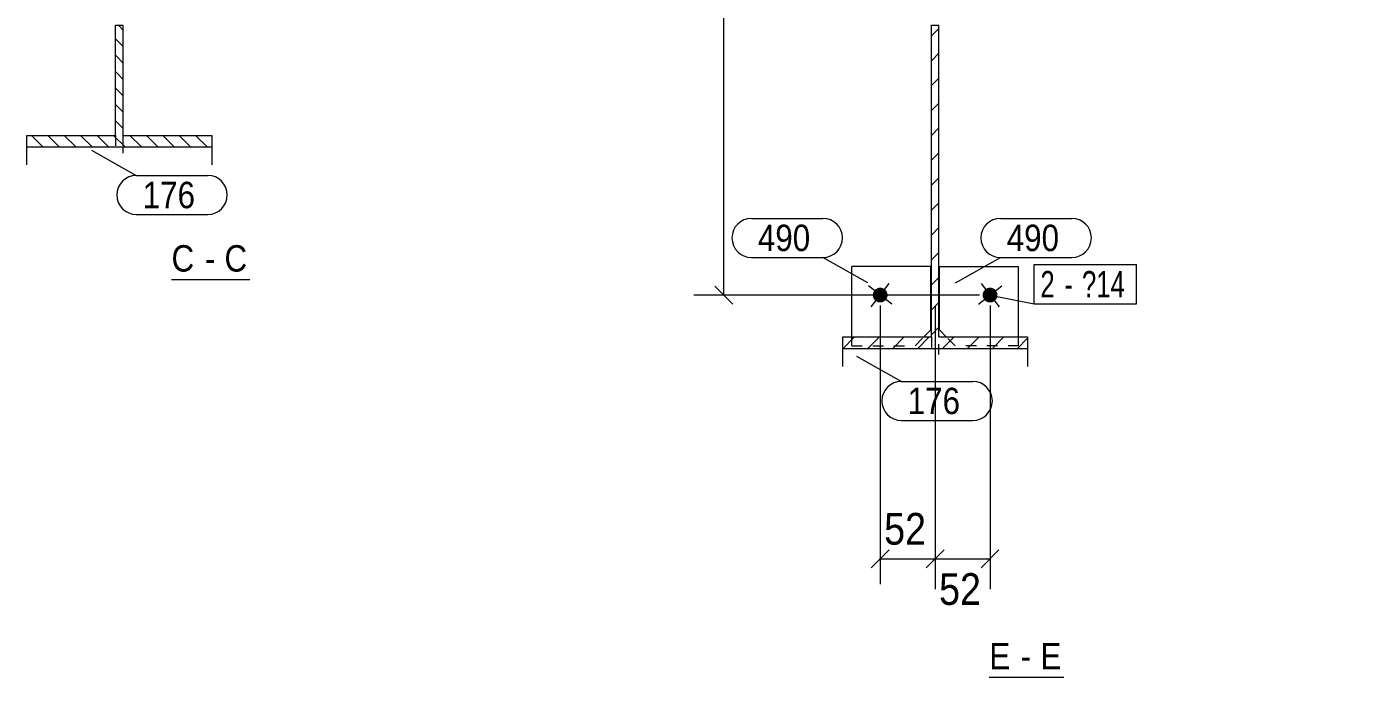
# Model space of a CAD drawing. Header units: millimetres. Extents: x 2 to 1174, y 1 to 825.
# Drawn here: x 238.1 to 364.9, y 100.1 to 161.7 of the extents above; entities that cross this region are included whole.
import ezdxf

# ---------------------------------------------------------------- set-up
doc = ezdxf.new("R2010")
doc.units = ezdxf.units.MM
doc.linetypes.add('XKITLINE00', pattern=[0])
doc.linetypes.add('XKITLINE01', pattern=[4, 1, -1, 1, -1])
for name, color, linetype, lineweight in [('Bolt', 3, 'Continuous', 0), ('BoltMark', 7, 'Continuous', 0), ('Dimensions', 7, 'Continuous', 0), ('OtherObjectType', 7, 'Continuous', 0), ('Part', 2, 'Continuous', 0), ('PartMark', 7, 'Continuous', 0)]:
    doc.layers.add(name, color=color, linetype=linetype, lineweight=lineweight)
doc.styles.add('ARIAL', font='ARIAL.TTF')
doc.styles.add('ARIAL_NARROW', font='ARIALN.TTF')

# ---------------------------------------------------------------- blocks, each defined once
blk = doc.blocks.new('*A4')
at = {"layer": 'Part', "color": 7, "linetype": 'XKITLINE00', "lineweight": 0}
for p, q in [((324.44, 161.53), (323.74, 160.83)), ((324.44, 159.17), (323.74, 158.47)), ((324.44, 156.81), (323.74, 156.11)), ((324.44, 154.46), (323.74, 153.76)), ((324.44, 152.1), (323.74, 151.4)), ((324.44, 149.74), (323.74, 149.04)), ((324.44, 147.39), (323.74, 146.69)), ((324.44, 145.03), (323.74, 144.33)), ((324.44, 142.67), (323.74, 141.97)), ((324.44, 140.31), (323.74, 139.61)), ((324.44, 137.96), (323.74, 137.26)), ((324.44, 135.6), (323.74, 134.9)), ((324.44, 133.24), (323.74, 132.54)), ((316.45, 132.33), (315.34, 131.21)), ((318.81, 132.33), (317.69, 131.21)), ((321.16, 132.33), (320.05, 131.21)), ((323.52, 132.33), (322.41, 131.21)), ((325.88, 132.33), (324.76, 131.21)), ((328.24, 132.33), (327.12, 131.21)), ((330.59, 132.33), (329.48, 131.21)), ((332.84, 132.21), (331.84, 131.21))]:
    blk.add_line(p, q, dxfattribs=at)
blk = doc.blocks.new('*A10')
at = {"layer": 'Part', "color": 7, "linetype": 'XKITLINE00', "lineweight": 0}
for p, q in [((247.22, 161.39), (246.79, 161.83)), ((247.22, 159.84), (246.52, 160.54)), ((246.67, 158.84), (246.52, 158.98)), ((247.22, 158.28), (246.67, 158.84)), ((247.22, 156.73), (246.52, 157.43)), ((247.22, 155.17), (246.52, 155.87)), ((247.22, 153.62), (246.52, 154.32)), ((247.22, 152.07), (246.52, 152.77)), ((238.9, 151.07), (238.56, 151.4)), ((239.68, 150.29), (238.9, 151.07)), ((241.23, 150.29), (240.12, 151.4)), ((242.79, 150.29), (241.67, 151.4)), ((244.34, 150.29), (243.22, 151.4)), ((245.89, 150.29), (244.78, 151.4)), ((247.45, 150.29), (246.33, 151.4)), ((249, 150.29), (247.89, 151.4)), ((250.56, 150.29), (249.44, 151.4)), ((252.11, 150.29), (250.99, 151.4)), ((253.66, 150.29), (252.55, 151.4)), ((255.22, 150.29), (254.1, 151.4))]:
    blk.add_line(p, q, dxfattribs=at)
blk = doc.blocks.new('*A147')
at = {"layer": 'Bolt'}
blk.add_hatch(color=3, dxfattribs=at).paths.add_polyline_path([(328.88, 136.86), (328.91, 136.88), (328.94, 136.9), (328.97, 136.91), (329, 136.93), (329.03, 136.94), (329.07, 136.95), (329.1, 136.96), (329.13, 136.97), (329.17, 136.98), (329.2, 136.98), (329.23, 136.99), (329.27, 136.99), (329.3, 136.99), (329.34, 136.99), (329.37, 136.98), (329.41, 136.98), (329.44, 136.97), (329.47, 136.96), (329.51, 136.95), (329.54, 136.94), (329.57, 136.93), (329.6, 136.91), (329.63, 136.9), (329.66, 136.88), (329.69, 136.86), (329.72, 136.84), (329.74, 136.82), (329.77, 136.79), (329.79, 136.77), (329.82, 136.74), (329.84, 136.72), (329.86, 136.69), (329.88, 136.66), (329.89, 136.63), (329.91, 136.6), (329.93, 136.57), (329.94, 136.54), (329.95, 136.51), (329.96, 136.47), (329.97, 136.44), (329.98, 136.41), (329.98, 136.37), (329.98, 136.34), (329.98, 136.3), (329.98, 136.27), (329.98, 136.24), (329.98, 136.2), (329.97, 136.17), (329.97, 136.13), (329.96, 136.1), (329.95, 136.07), (329.94, 136.03), (329.92, 136), (329.91, 135.97), (329.89, 135.94), (329.88, 135.91), (329.86, 135.88), (329.84, 135.86), (329.81, 135.83), (329.79, 135.8), (329.77, 135.78), (329.74, 135.76), (329.71, 135.74), (329.69, 135.71), (329.66, 135.7), (329.63, 135.68), (329.6, 135.66), (329.57, 135.65), (329.54, 135.63), (329.5, 135.62), (329.47, 135.61), (329.44, 135.6), (329.4, 135.6), (329.37, 135.59), (329.34, 135.59), (329.3, 135.59), (329.27, 135.59), (329.23, 135.59), (329.2, 135.59), (329.16, 135.6), (329.13, 135.61), (329.1, 135.61), (329.06, 135.62), (329.03, 135.64), (329, 135.65), (328.97, 135.66), (328.94, 135.68), (328.91, 135.7), (328.88, 135.72), (328.85, 135.74), (328.83, 135.76), (328.8, 135.78), (328.78, 135.81), (328.75, 135.83), (328.73, 135.86), (328.71, 135.89), (328.69, 135.91), (328.68, 135.94), (328.66, 135.97), (328.64, 136.01), (328.63, 136.04), (328.62, 136.07), (328.61, 136.1), (328.6, 136.14), (328.6, 136.17), (328.59, 136.2), (328.59, 136.24), (328.59, 136.27), (328.59, 136.31), (328.59, 136.34), (328.59, 136.37), (328.6, 136.41), (328.6, 136.44), (328.61, 136.48), (328.62, 136.51), (328.63, 136.54), (328.65, 136.57), (328.66, 136.6), (328.68, 136.63), (328.69, 136.66), (328.71, 136.69), (328.73, 136.72), (328.76, 136.75), (328.78, 136.77), (328.8, 136.8), (328.83, 136.82), (328.86, 136.84)], flags=17)
at = {"layer": 'Bolt', "color": 3, "linetype": 'XKITLINE00', "lineweight": 0}
for p, q in [((328.18, 135.43), (330.39, 137.15)), ((328.43, 137.39), (330.14, 135.18))]:
    blk.add_line(p, q, dxfattribs=at)
blk = doc.blocks.new('*A149')
at = {"layer": 'Bolt'}
blk.add_hatch(color=3, dxfattribs=at).paths.add_polyline_path([(318.43, 135.76), (318.4, 135.78), (318.38, 135.8), (318.36, 135.83), (318.33, 135.86), (318.31, 135.88), (318.29, 135.91), (318.28, 135.94), (318.26, 135.97), (318.25, 136), (318.23, 136.03), (318.22, 136.07), (318.21, 136.1), (318.2, 136.13), (318.2, 136.17), (318.19, 136.2), (318.19, 136.24), (318.19, 136.27), (318.19, 136.3), (318.19, 136.34), (318.19, 136.37), (318.2, 136.41), (318.2, 136.44), (318.21, 136.47), (318.22, 136.51), (318.23, 136.54), (318.24, 136.57), (318.26, 136.6), (318.28, 136.63), (318.29, 136.66), (318.31, 136.69), (318.33, 136.72), (318.35, 136.74), (318.38, 136.77), (318.4, 136.79), (318.43, 136.82), (318.45, 136.84), (318.48, 136.86), (318.51, 136.88), (318.54, 136.9), (318.57, 136.91), (318.6, 136.93), (318.63, 136.94), (318.66, 136.95), (318.7, 136.96), (318.73, 136.97), (318.76, 136.98), (318.8, 136.98), (318.83, 136.99), (318.87, 136.99), (318.9, 136.99), (318.94, 136.99), (318.97, 136.98), (319, 136.98), (319.04, 136.97), (319.07, 136.96), (319.1, 136.95), (319.14, 136.94), (319.17, 136.93), (319.2, 136.91), (319.23, 136.9), (319.26, 136.88), (319.29, 136.86), (319.31, 136.84), (319.34, 136.82), (319.37, 136.8), (319.39, 136.77), (319.41, 136.75), (319.44, 136.72), (319.46, 136.69), (319.48, 136.66), (319.49, 136.63), (319.51, 136.6), (319.52, 136.57), (319.54, 136.54), (319.55, 136.51), (319.56, 136.48), (319.57, 136.44), (319.57, 136.41), (319.58, 136.37), (319.58, 136.34), (319.58, 136.31), (319.58, 136.27), (319.58, 136.24), (319.58, 136.2), (319.58, 136.17), (319.57, 136.14), (319.56, 136.1), (319.55, 136.07), (319.54, 136.04), (319.53, 136.01), (319.51, 135.97), (319.49, 135.94), (319.48, 135.91), (319.46, 135.89), (319.44, 135.86), (319.42, 135.83), (319.39, 135.81), (319.37, 135.78), (319.34, 135.76), (319.32, 135.74), (319.29, 135.72), (319.26, 135.7), (319.23, 135.68), (319.2, 135.66), (319.17, 135.65), (319.14, 135.64), (319.11, 135.62), (319.07, 135.61), (319.04, 135.61), (319.01, 135.6), (318.97, 135.59), (318.94, 135.59), (318.9, 135.59), (318.87, 135.59), (318.83, 135.59), (318.8, 135.59), (318.77, 135.6), (318.73, 135.6), (318.7, 135.61), (318.67, 135.62), (318.63, 135.63), (318.6, 135.65), (318.57, 135.66), (318.54, 135.68), (318.51, 135.7), (318.48, 135.71), (318.46, 135.74)], flags=17)
at = {"layer": 'Bolt', "color": 3, "linetype": 'XKITLINE00', "lineweight": 0}
for p, q in [((319.99, 135.43), (317.78, 137.15)), ((318.03, 135.18), (319.74, 137.39))]:
    blk.add_line(p, q, dxfattribs=at)
blk = doc.blocks.new('*A151')
at = {"layer": 'Part', "color": 2, "linetype": 'XKITLINE00', "lineweight": 0}
for p, q in [((324.49, 132.99), (324.49, 138.99)), ((324.49, 138.99), (331.99, 138.99)), ((331.99, 132.33), (331.99, 138.99)), ((325.14, 132.33), (324.49, 132.99))]:
    blk.add_line(p, q, dxfattribs=at)
at = {"layer": 'Part', "color": 7, "linetype": 'XKITLINE01', "lineweight": 0}
for p, q in [((325.99, 131.49), (325.14, 132.33)), ((331.99, 131.49), (331.99, 132.33)), ((331.99, 131.49), (325.99, 131.49))]:
    blk.add_line(p, q, dxfattribs=at)
blk = doc.blocks.new('*A153')
at = {"layer": 'Part', "color": 2, "linetype": 'XKITLINE00', "lineweight": 0}
for p, q in [((323.69, 138.99), (316.19, 138.99)), ((316.19, 132.33), (316.19, 138.99)), ((323.69, 132.99), (323.69, 138.99)), ((323.03, 132.33), (323.69, 132.99))]:
    blk.add_line(p, q, dxfattribs=at)
at = {"layer": 'Part', "color": 7, "linetype": 'XKITLINE01', "lineweight": 0}
for p, q in [((316.19, 131.49), (316.19, 132.33)), ((322.19, 131.49), (323.03, 132.33)), ((316.19, 131.49), (322.19, 131.49))]:
    blk.add_line(p, q, dxfattribs=at)
blk = doc.blocks.new('*A155')
at = {"layer": 'Part', "color": 2, "linetype": 'XKITLINE00', "lineweight": 0}
for p, q in [((323.74, 132.33), (323.74, 161.82)), ((323.74, 161.82), (324.44, 161.82)), ((324.44, 161.82), (324.44, 161.82)), ((324.44, 132.33), (324.44, 161.82)), ((315.34, 129.53), (315.34, 132.33)), ((315.34, 132.33), (323.74, 132.33)), ((324.44, 132.33), (332.84, 132.33)), ((332.84, 132.33), (332.84, 129.53)), ((332.84, 131.21), (315.34, 131.21))]:
    blk.add_line(p, q, dxfattribs=at)
at = {"layer": 'Part', "color": 7, "linetype": 'XKITLINE01', "lineweight": 0}
for p, q in [((323.74, 132.33), (323.74, 130.65)), ((324.44, 130.65), (324.44, 132.33))]:
    blk.add_line(p, q, dxfattribs=at)
blk = doc.blocks.new('*A172')
at = {"layer": 'Part', "color": 2, "linetype": 'XKITLINE00', "lineweight": 0}
for p, q in [((246.52, 151.4), (246.52, 161.83)), ((246.52, 161.83), (247.22, 161.83)), ((247.22, 161.83), (247.22, 161.83)), ((247.22, 161.83), (247.22, 151.4)), ((238.12, 148.61), (238.12, 151.4)), ((238.12, 151.4), (246.52, 151.4)), ((247.22, 151.4), (255.62, 151.4)), ((255.62, 151.4), (255.62, 148.61)), ((255.62, 150.29), (238.12, 150.29))]:
    blk.add_line(p, q, dxfattribs=at)
at = {"layer": 'Part', "color": 7, "linetype": 'XKITLINE01', "lineweight": 0}
for p, q in [((246.52, 151.4), (246.52, 149.72)), ((247.22, 151.4), (247.22, 150.29)), ((247.22, 150.29), (247.22, 149.72))]:
    blk.add_line(p, q, dxfattribs=at)
blk = doc.blocks.new('*A333')
at = {"layer": 'Dimensions', "color": 7, "linetype": 'XKITLINE00', "lineweight": 0}
for p, q in [((318.89, 135.29), (318.89, 108.92)), ((324.09, 135.29), (324.09, 108.92)), ((319.73, 112.17), (318.04, 110.48)), ((324.93, 112.17), (323.24, 110.48)), ((318.89, 111.32), (324.09, 111.32))]:
    blk.add_line(p, q, dxfattribs=at)
at = {"layer": 'Dimensions', "color": 3}
for p in [(318.89, 111.32), (324.09, 111.32)]:
    blk.add_point(p, dxfattribs=at)
at = {"layer": 'Dimensions', "color": 3, "style": 'ARIAL', "width": 0.85}
blk.add_text('52', height=3, dxfattribs=at).set_placement((319.26, 112.67))
blk = doc.blocks.new('*A334')
at = {"layer": 'Dimensions', "color": 7, "linetype": 'XKITLINE00', "lineweight": 0}
for p, q in [((324.09, 135.29), (324.09, 108.47)), ((329.29, 135.29), (329.29, 108.47)), ((324.93, 112.17), (323.24, 110.48)), ((330.13, 112.17), (328.44, 110.48)), ((324.09, 111.32), (329.29, 111.32))]:
    blk.add_line(p, q, dxfattribs=at)
at = {"layer": 'Dimensions', "color": 3}
for p in [(324.09, 111.32), (329.29, 111.32)]:
    blk.add_point(p, dxfattribs=at)
at = {"layer": 'Dimensions', "color": 3, "style": 'ARIAL', "width": 0.85}
blk.add_text('52', height=3, dxfattribs=at).set_placement((324.46, 106.97))
blk = doc.blocks.new('*A337')
at = {"layer": 'Dimensions', "color": 7, "linetype": 'XKITLINE00', "lineweight": 0}
for p, q in [((314.34, 196.82), (301.24, 196.82)), ((303.24, 197.67), (304.93, 195.97)), ((304.09, 136.29), (304.09, 196.82)), ((303.24, 137.14), (304.93, 135.44)), ((328.29, 136.29), (301.24, 136.29))]:
    blk.add_line(p, q, dxfattribs=at)
at = {"layer": 'Dimensions', "color": 3}
for p in [(304.09, 196.82), (304.09, 136.29)]:
    blk.add_point(p, dxfattribs=at)
at = {"layer": 'Dimensions', "color": 3, "style": 'ARIAL', "width": 0.85}
blk.add_text('605', height=3, rotation=90.0002, dxfattribs=at).set_placement((302.74, 163.22))
blk = doc.blocks.new('*A341')
at = {"layer": 'BoltMark', "color": 7, "linetype": 'XKITLINE00', "lineweight": 0}
for p, q in [((333.45, 139.17), (343.14, 139.17)), ((333.45, 135.47), (333.45, 139.17)), ((343.14, 135.47), (343.14, 139.17)), ((329.29, 136.29), (333.45, 135.47)), ((333.45, 135.47), (343.14, 135.47))]:
    blk.add_line(p, q, dxfattribs=at)
at = {"layer": 'BoltMark', "color": 3, "style": 'ARIAL_NARROW', "width": 0.85}
for s, p in [('2', (334.05, 136.07)), ('?14', (337.98, 136.07)), ('-', (336.32, 136.07))]:
    blk.add_text(s, height=2.5, dxfattribs=at).set_placement(p)
blk = doc.blocks.new('*A342')
at = {"layer": 'PartMark', "color": 7, "linetype": 'XKITLINE00', "lineweight": 0}
for p, q in [((316.65, 130.51), (320.89, 128.12)), ((320.89, 128.12), (327.65, 128.12)), ((320.89, 124.42), (327.65, 124.42))]:
    blk.add_line(p, q, dxfattribs=at)
for centre, start, end in [((320.89, 126.27), 90, 270), ((327.65, 126.27), 270, 90)]:
    blk.add_arc(centre, 1.85, start, end, dxfattribs=at)
at = {"layer": 'PartMark', "color": 3, "style": 'ARIAL', "width": 0.85}
blk.add_text('176', height=2.5, dxfattribs=at).set_placement((321.49, 125.02))
blk = doc.blocks.new('*A344')
at = {"layer": 'PartMark', "color": 7, "linetype": 'XKITLINE00', "lineweight": 0}
for p, q in [((306.71, 143.55), (313.47, 143.55)), ((306.71, 139.85), (313.47, 139.85)), ((317.71, 137.46), (313.47, 139.85))]:
    blk.add_line(p, q, dxfattribs=at)
for centre, start, end in [((306.71, 141.7), 90, 270), ((313.47, 141.7), 270, 90)]:
    blk.add_arc(centre, 1.85, start, end, dxfattribs=at)
at = {"layer": 'PartMark', "color": 3, "style": 'ARIAL', "width": 0.85}
blk.add_text('490', height=2.5, dxfattribs=at).set_placement((307.31, 140.45))
blk = doc.blocks.new('*A346')
at = {"layer": 'PartMark', "color": 7, "linetype": 'XKITLINE00', "lineweight": 0}
for p, q in [((330.26, 143.55), (337.02, 143.55)), ((326.01, 137.46), (330.26, 139.85)), ((330.26, 139.85), (337.02, 139.85))]:
    blk.add_line(p, q, dxfattribs=at)
for centre, start, end in [((330.26, 141.7), 90, 270), ((337.02, 141.7), 270, 90)]:
    blk.add_arc(centre, 1.85, start, end, dxfattribs=at)
at = {"layer": 'PartMark', "color": 3, "style": 'ARIAL', "width": 0.85}
blk.add_text('490', height=2.5, dxfattribs=at).set_placement((330.86, 140.45))
blk = doc.blocks.new('*A348')
at = {"layer": 'OtherObjectType', "color": 7, "linetype": 'XKITLINE00', "lineweight": 0}
for p, q in [((328.12, 249.78), (327.18, 251.65)), ((327.18, 251.65), (329.05, 251.65)), ((329.05, 251.65), (328.12, 249.78)), ((328.12, 249.78), (328.12, 249.78)), ((358.6, 177.32), (360.47, 178.26)), ((360.47, 178.26), (360.47, 176.39)), ((360.47, 176.39), (358.6, 177.32)), ((358.6, 177.32), (358.6, 177.32)), ((329.21, 100.12), (336.27, 100.12))]:
    blk.add_line(p, q, dxfattribs=at)
at = {"layer": 'OtherObjectType', "color": 7, "style": 'ARIAL', "width": 0.85}
for s, p in [('TOP VIEW', (319.97, 253.53)), ('E', (329.21, 100.87)), ('E', (334.05, 100.87)), ('-', (332.19, 100.87))]:
    blk.add_text(s, height=2.5, dxfattribs=at).set_placement(p)
blk.add_text('FRONT VIEW', height=2.5, rotation=90, dxfattribs=at).set_placement((364.85, 166.86))
blk = doc.blocks.new('*A369')
at = {"layer": 'PartMark', "color": 7, "linetype": 'XKITLINE00', "lineweight": 0}
for p, q in [((244.25, 150.01), (248.49, 147.61)), ((248.49, 147.61), (255.25, 147.61)), ((248.49, 143.91), (255.25, 143.91))]:
    blk.add_line(p, q, dxfattribs=at)
for centre, start, end in [((248.49, 145.76), 90, 270), ((255.25, 145.76), 270, 90)]:
    blk.add_arc(centre, 1.85, start, end, dxfattribs=at)
at = {"layer": 'PartMark', "color": 3, "style": 'ARIAL', "width": 0.85}
blk.add_text('176', height=2.5, dxfattribs=at).set_placement((249.09, 144.51))
blk = doc.blocks.new('*A373')
at = {"layer": 'OtherObjectType', "color": 7, "linetype": 'XKITLINE00', "lineweight": 0}
for p, q in [((250.9, 249.78), (249.97, 251.65)), ((249.97, 251.65), (251.84, 251.65)), ((251.84, 251.65), (250.9, 249.78)), ((250.9, 249.78), (250.9, 249.78)), ((281.39, 196.14), (283.26, 197.08)), ((283.26, 197.08), (283.26, 195.21)), ((283.26, 195.21), (281.39, 196.14)), ((281.39, 196.14), (281.39, 196.14)), ((251.82, 137.76), (259.24, 137.76))]:
    blk.add_line(p, q, dxfattribs=at)
at = {"layer": 'OtherObjectType', "color": 7, "style": 'ARIAL', "width": 0.85}
for s, p in [('TOP VIEW', (242.75, 253.53)), ('C', (251.82, 138.51)), ('C', (256.83, 138.51)), ('-', (254.97, 138.51))]:
    blk.add_text(s, height=2.5, dxfattribs=at).set_placement(p)
blk.add_text('FRONT VIEW', height=2.5, rotation=90, dxfattribs=at).set_placement((287.64, 185.68))

msp = doc.modelspace()

# ---------------------------------------------------------------- block references
at = {"lineweight": 0}
for name in ['*A337', '*A172', '*A10', '*A155', '*A4', '*A369', '*A344', '*A346', '*A153', '*A151', '*A341', '*A149', '*A147', '*A333', '*A334', '*A342']:
    msp.add_blockref(name, (0, 0), dxfattribs=at)
at = {"layer": 'OtherObjectType', "lineweight": 0}
for name in ['*A373', '*A348']:
    msp.add_blockref(name, (0, 0), dxfattribs=at)

doc.saveas('drawing.dxf')
